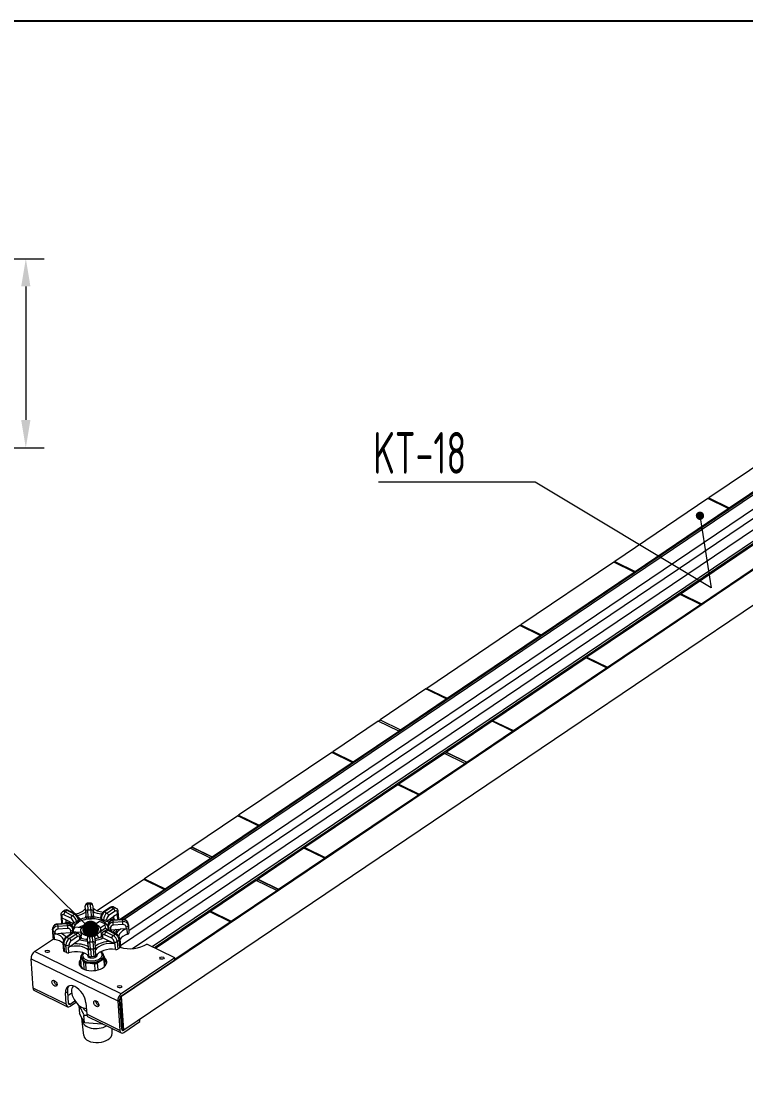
# Model space of a CAD drawing. Header units: millimetres. Extents: x -46397 to 283259, y -8690 to 23983.
# Drawn here: x 230818 to 231209, y -264 to 304 of the extents above; entities that cross this region are included whole.
import ezdxf
from ezdxf import colors
from ezdxf.entities.mleader import LeaderData, LeaderLine
from ezdxf.math import Vec2, Vec3

# ---------------------------------------------------------------- set-up
doc = ezdxf.new("R2010")
doc.units = ezdxf.units.MM
doc.layers.get('Defpoints').update_dxf_attribs({"lineweight": 0})
for name, color, linetype, lineweight in [('Dtext', 255, 'Continuous', 20), ('Long_AM_Visible', 30, 'Continuous', 25), ('Long_Dim', 3, 'Continuous', 9)]:
    doc.layers.add(name, color=color, linetype=linetype, lineweight=lineweight)
doc.styles.add('Chu va so', font='arial.ttf')
doc.styles.add('GHI CHÚ 3', font='isocp_IV25.ttf', dxfattribs={"width": 0.8})
doc.styles.add('Long_Text', font='isocp.shx', dxfattribs={"width": 0.7})
doc.styles.add('TCVN', font='arial.ttf')
doc.dimstyles.new('Vuong_DIM', dxfattribs={"dimtxt": 2.5, "dimasz": 2.3, "dimexe": 1.25, "dimexo": 0, "dimtad": 1, "dimtoh": 1, "dimdec": 0, "dimdsep": 46, "dimtxsty": 'GHI CHÚ 3', "dimcen": 2.3, "dimclrd": 9, "dimclre": 9, "dimclrt": 2, "dimadec": 0, "dimazin": 0, "dimtm": 1e-09, "dimtfac": 1, "dimtdec": 0, "dimtofl": 0, "dimtmove": 1, "dimatfit": 3, "dimfxl": 1, "dimtfill": 1, "dimlwd": 9, "dimlwe": 9, "dimarcsym": 1})

# ---------------------------------------------------------------- blocks, each defined once
blk = doc.blocks.new('fdsfds')
at = {"layer": 'Long_AM_Visible', "lineweight": 13}
for p, q in [((-95.68, 159.17), (437.45, 466.97)), ((438.51, 466.36), (-93.76, 159.05)), ((451.49, 466.46), (-91.76, 152.81)), ((502.15, 464.52), (-98.19, 117.92)), ((457.06, 464.82), (-96.84, 145.03)), ((-90.32, 143.11), (451.97, 456.2)), ((459.15, 454.44), (-79.66, 143.35)), ((460.25, 453.8), (-78.56, 142.72)), ((502.15, 446.15), (-98.19, 99.55)), ((-67.96, 135.37), (472.07, 447.15)), ((289.46, 394.27), (236.95, 363.95)), ((247.56, 357.83), (300.06, 388.14)), ((236.42, 363.65), (183.92, 333.33)), ((247.03, 357.52), (236.42, 363.65)), ((236.53, 363.59), (236.95, 363.83)), ((236.95, 363.95), (247.56, 357.83)), ((236.95, 363.83), (236.95, 363.95)), ((236.95, 363.83), (247.56, 357.71)), ((247.56, 357.71), (247.03, 357.4)), ((247.56, 357.83), (247.56, 357.71)), ((194.53, 327.21), (247.03, 357.52)), ((247.03, 357.4), (247.03, 357.52)), ((270.9, 343.74), (218.39, 313.43)), ((229, 307.31), (281.5, 337.62)), ((183.39, 333.03), (130.89, 302.72)), ((194, 326.9), (183.39, 333.03)), ((183.5, 332.97), (183.92, 333.21)), ((183.92, 333.33), (194.53, 327.21)), ((183.92, 333.21), (183.92, 333.33)), ((183.92, 333.21), (194.53, 327.09)), ((141.49, 296.59), (194, 326.9)), ((194.53, 327.09), (194, 326.78)), ((194, 326.78), (194, 326.9)), ((194.53, 327.21), (194.53, 327.09)), ((217.86, 313.13), (165.36, 282.81)), ((228.47, 307), (217.86, 313.13)), ((217.97, 313.06), (218.39, 313.31)), ((218.39, 313.43), (229, 307.31)), ((218.39, 313.31), (218.39, 313.43)), ((218.39, 313.31), (229, 307.19)), ((175.97, 276.69), (228.47, 307)), ((229, 307.19), (228.47, 306.88)), ((228.47, 306.88), (228.47, 307)), ((229, 307.31), (229, 307.19)), ((130.36, 302.41), (77.86, 272.1)), ((140.96, 296.29), (130.36, 302.41)), ((130.46, 302.35), (130.89, 302.59)), ((130.89, 302.72), (141.49, 296.59)), ((130.89, 302.59), (130.89, 302.72)), ((130.89, 302.59), (141.49, 296.47)), ((88.46, 265.97), (140.96, 296.29)), ((141.49, 296.47), (140.96, 296.16)), ((140.96, 296.16), (140.96, 296.29)), ((141.49, 296.59), (141.49, 296.47)), ((164.83, 282.51), (112.33, 252.19)), ((175.44, 276.38), (164.83, 282.51)), ((164.94, 282.45), (165.36, 282.69)), ((165.36, 282.81), (175.97, 276.69)), ((165.36, 282.69), (165.36, 282.81)), ((165.36, 282.69), (175.97, 276.57)), ((122.93, 246.07), (175.44, 276.38)), ((175.97, 276.57), (175.44, 276.26)), ((175.44, 276.26), (175.44, 276.38)), ((175.97, 276.69), (175.97, 276.57)), ((77.32, 271.79), (51.6, 256.94)), ((87.93, 265.67), (77.32, 271.79)), ((77.43, 271.73), (77.86, 271.97)), ((77.86, 272.1), (88.46, 265.97)), ((77.86, 271.97), (77.86, 272.1)), ((77.86, 271.97), (88.46, 265.85)), ((62.21, 250.82), (87.93, 265.67)), ((88.46, 265.85), (87.93, 265.54)), ((87.93, 265.54), (87.93, 265.67)), ((88.46, 265.97), (88.46, 265.85)), ((50.54, 256.33), (24.82, 241.48)), ((61.15, 250.2), (50.54, 256.33)), ((50.65, 256.27), (51.6, 256.82)), ((51.6, 256.94), (62.21, 250.82)), ((51.6, 256.82), (51.6, 256.94)), ((51.6, 256.82), (62.21, 250.69)), ((35.43, 235.35), (61.15, 250.2)), ((62.21, 250.69), (61.15, 250.08)), ((61.15, 250.08), (61.15, 250.2)), ((62.21, 250.82), (62.21, 250.69)), ((111.8, 251.89), (86.07, 237.04)), ((122.4, 245.76), (111.8, 251.89)), ((111.9, 251.83), (112.33, 252.07)), ((112.33, 252.19), (122.93, 246.07)), ((112.33, 252.07), (112.33, 252.19)), ((112.33, 252.07), (122.93, 245.95)), ((96.68, 230.91), (122.4, 245.76)), ((122.93, 245.95), (122.4, 245.64)), ((122.4, 245.64), (122.4, 245.76)), ((122.93, 246.07), (122.93, 245.95)), ((24.29, 241.17), (-28.21, 210.86)), ((34.9, 235.05), (24.29, 241.17)), ((24.4, 241.11), (24.82, 241.36)), ((24.82, 241.48), (35.43, 235.35)), ((24.82, 241.36), (24.82, 241.48)), ((24.82, 241.36), (35.43, 235.23)), ((-17.6, 204.74), (34.9, 235.05)), ((35.43, 235.23), (34.9, 234.93)), ((34.9, 234.93), (34.9, 235.05)), ((35.43, 235.35), (35.43, 235.23)), ((85.01, 236.43), (59.29, 221.58)), ((95.62, 230.3), (85.01, 236.43)), ((85.12, 236.36), (86.07, 236.91)), ((86.07, 237.04), (96.68, 230.91)), ((86.07, 236.91), (86.07, 237.04)), ((86.07, 236.91), (96.68, 230.79)), ((69.9, 215.45), (95.62, 230.3)), ((96.68, 230.79), (95.62, 230.18)), ((95.62, 230.18), (95.62, 230.3)), ((96.68, 230.91), (96.68, 230.79)), ((58.87, 221.21), (59.29, 221.45)), ((59.29, 221.58), (69.9, 215.45)), ((59.29, 221.45), (59.29, 221.58)), ((59.29, 221.45), (69.9, 215.33)), ((58.76, 221.27), (6.26, 190.96)), ((69.37, 215.15), (58.76, 221.27)), ((-28.74, 210.55), (-54.55, 195.65)), ((-18.13, 204.43), (-28.74, 210.55)), ((-28.64, 210.49), (-28.21, 210.74)), ((-28.21, 210.86), (-17.6, 204.74)), ((-28.21, 210.74), (-28.21, 210.86)), ((-28.21, 210.74), (-17.6, 204.61)), ((16.87, 184.83), (69.37, 215.15)), ((69.9, 215.33), (69.37, 215.02)), ((69.37, 215.02), (69.37, 215.15)), ((69.9, 215.45), (69.9, 215.33)), ((-43.95, 189.53), (-18.13, 204.43)), ((-17.6, 204.61), (-18.13, 204.31)), ((-18.13, 204.31), (-18.13, 204.43)), ((-17.6, 204.74), (-17.6, 204.61)), ((-55.61, 195.04), (-81.24, 180.24)), ((-45.01, 188.91), (-55.61, 195.04)), ((-55.51, 194.98), (-54.55, 195.53)), ((-54.55, 195.65), (-43.95, 189.53)), ((-54.55, 195.53), (-54.55, 195.65)), ((-54.55, 195.53), (-43.95, 189.4)), ((-70.64, 174.12), (-45.01, 188.91)), ((-43.95, 189.4), (-45.01, 188.79)), ((-45.01, 188.79), (-45.01, 188.91)), ((-43.95, 189.53), (-43.95, 189.4)), ((5.73, 190.65), (-20.08, 175.75)), ((16.34, 184.53), (5.73, 190.65)), ((5.84, 190.59), (6.26, 190.84)), ((6.26, 190.96), (16.87, 184.83)), ((6.26, 190.84), (6.26, 190.96)), ((6.26, 190.84), (16.87, 184.71)), ((-9.48, 169.62), (16.34, 184.53)), ((16.87, 184.71), (16.34, 184.41)), ((16.34, 184.41), (16.34, 184.53)), ((16.87, 184.83), (16.87, 184.71)), ((-81.77, 179.93), (-107.94, 164.83)), ((-71.17, 173.81), (-81.77, 179.93)), ((-81.67, 179.87), (-81.24, 180.12)), ((-81.24, 180.24), (-70.64, 174.12)), ((-81.24, 180.12), (-81.24, 180.24)), ((-81.24, 180.12), (-70.64, 173.99)), ((-96.53, 159.17), (-71.17, 173.81)), ((-70.64, 173.99), (-71.17, 173.69)), ((-71.17, 173.69), (-71.17, 173.81)), ((-70.64, 174.12), (-70.64, 173.99)), ((-21.14, 175.14), (-46.77, 160.34)), ((-10.54, 169.01), (-21.14, 175.14)), ((-21.04, 175.07), (-20.08, 175.63)), ((-20.08, 175.75), (-9.48, 169.62)), ((-20.08, 175.63), (-20.08, 175.75)), ((-20.08, 175.63), (-9.48, 169.5)), ((-125.56, 166.15), (-126.7, 165.49)), ((-124.13, 166.01), (-125.27, 165.35)), ((-125.27, 165.35), (-121.57, 163.21)), ((-120.42, 163.87), (-124.13, 166.01)), ((-119.83, 163.93), (-123.53, 166.07)), ((-114.24, 167.99), (-114.24, 167.69)), ((-114.24, 164.66), (-114.24, 167.69)), ((-114.24, 164.66), (-114.24, 162.34)), ((-113.05, 168.66), (-113.05, 169.18)), ((-111.43, 169.18), (-113.05, 169.18)), ((-111.43, 168.66), (-113.05, 168.66)), ((-113.05, 168.66), (-113.05, 165.63)), ((-113.05, 165.63), (-111.43, 165.63)), ((-113.05, 161.65), (-113.05, 165.63)), ((-111.43, 169.18), (-111.43, 168.66)), ((-111.43, 165.63), (-111.43, 168.66)), ((-111.43, 165.63), (-111.43, 161.65)), ((-110.24, 167.69), (-110.24, 167.99)), ((-110.24, 167.69), (-110.24, 164.66)), ((-110.24, 162.34), (-110.24, 164.66)), ((-100.95, 166.07), (-104.65, 163.93)), ((-100.35, 166.01), (-104.06, 163.87)), ((-102.91, 163.21), (-99.21, 165.35)), ((-99.21, 165.35), (-100.35, 166.01)), ((-97.78, 165.49), (-98.92, 166.15)), ((-36.17, 154.22), (-10.54, 169.01)), ((-9.48, 169.5), (-10.54, 168.89)), ((-10.54, 168.89), (-10.54, 169.01)), ((-9.48, 169.62), (-9.48, 169.5)), ((-129.86, 159.17), (-129.86, 158.95)), ((-124.62, 159.17), (-129.86, 159.17)), ((-124.62, 158.95), (-129.86, 158.95)), ((-129.86, 158.95), (-129.86, 158.02)), ((-127.64, 163.7), (-127.64, 159.65)), ((-127.56, 159.4), (-127.56, 162.51)), ((-127.29, 163.21), (-127.29, 162.28)), ((-127.29, 162.28), (-125.1, 161.01)), ((-122.41, 161.75), (-126.12, 163.89)), ((-125.1, 161.01), (-121.37, 158.86)), ((-125.09, 159.17), (-125.09, 160.76)), ((-124.62, 159.17), (-124.62, 158.95)), ((-124.62, 158.02), (-124.62, 158.95)), ((-121.57, 163.21), (-120.42, 163.87)), ((-121.23, 158.78), (-121.23, 159.71)), ((-118.4, 160.37), (-119.55, 159.71)), ((-119.55, 159.71), (-119.55, 158.78)), ((-119.55, 158.78), (-118.98, 159.11)), ((-118.98, 159.11), (-118.4, 159.44)), ((-118.4, 159.44), (-118.4, 160.37)), ((-118.05, 160.86), (-118.05, 159.92)), ((-114.24, 161.41), (-114.24, 162.34)), ((-111.43, 161.65), (-113.05, 161.65)), ((-113.05, 161.65), (-113.05, 160.72)), ((-113.05, 160.72), (-112.24, 160.72)), ((-112.24, 160.72), (-111.43, 160.72)), ((-111.43, 160.72), (-111.43, 161.65)), ((-110.24, 162.34), (-110.24, 161.41)), ((-106.43, 160.86), (-106.43, 159.92)), ((-104.93, 159.71), (-106.08, 160.37)), ((-106.08, 160.37), (-106.08, 159.44)), ((-106.08, 159.44), (-105.51, 159.11)), ((-105.51, 159.11), (-104.93, 158.78)), ((-104.93, 158.78), (-104.93, 159.71)), ((-104.06, 163.87), (-102.91, 163.21)), ((-103.25, 159.71), (-103.25, 158.78)), ((-103.11, 158.86), (-99.38, 161.01)), ((-98.37, 163.89), (-102.07, 161.75)), ((-99.86, 158.95), (-99.86, 159.17)), ((-94.62, 159.17), (-99.86, 159.17)), ((-99.86, 158.95), (-99.86, 158.02)), ((-94.62, 158.95), (-99.86, 158.95)), ((-99.39, 159.17), (-99.39, 160.76)), ((-97.19, 162.28), (-99.38, 161.01)), ((-97.19, 162.28), (-97.19, 163.21)), ((-96.92, 159.4), (-96.92, 162.51)), ((-96.84, 163.7), (-96.84, 159.65)), ((-94.62, 158.95), (-94.62, 159.17)), ((-94.62, 158.02), (-94.62, 158.95)), ((-47.3, 160.03), (-77.93, 142.35)), ((-36.7, 153.91), (-47.3, 160.03)), ((-47.2, 159.97), (-46.77, 160.22)), ((-46.77, 160.34), (-36.17, 154.22)), ((-46.77, 160.22), (-46.77, 160.34)), ((-46.77, 160.22), (-36.17, 154.09)), ((-132.72, 155.68), (-132.72, 156.62)), ((-132.72, 151.64), (-132.72, 155.68)), ((-132.01, 151.01), (-132.01, 154.12)), ((-131.53, 155), (-131.53, 154.06)), ((-131.53, 154.06), (-128.43, 154.06)), ((-129.86, 158.02), (-124.62, 158.02)), ((-129.86, 158.02), (-129.86, 156.36)), ((-124.62, 156.36), (-129.86, 156.36)), ((-128.43, 154.06), (-123.16, 154.06)), ((-122.16, 153.82), (-125.87, 151.68)), ((-121.57, 153.76), (-125.27, 151.62)), ((-124.62, 158.02), (-124.62, 156.36)), ((-123.34, 154.06), (-123.34, 153.14)), ((-123.16, 154.06), (-122.96, 154.06)), ((-122.96, 154.06), (-122.96, 155)), ((-121.77, 156.62), (-121.77, 155.68)), ((-121.77, 155.68), (-121.77, 154.75)), ((-121.67, 154.45), (-117.62, 153.83)), ((-120.42, 153.1), (-121.57, 153.76)), ((-121.37, 158.86), (-121.23, 158.78)), ((-117, 156.24), (-120.67, 156.8)), ((-119, 153.24), (-120.14, 153.9)), ((-117.67, 154.73), (-117.67, 154.25)), ((-117.62, 153.83), (-117.62, 151.88)), ((-107.15, 158.9), (-109.61, 157.47)), ((-107, 155.56), (-104.19, 157.18)), ((-106.81, 153.73), (-104.19, 155.24)), ((-106.81, 154.73), (-106.81, 150.7)), ((-104.34, 153.9), (-105.49, 153.24)), ((-104.19, 155.24), (-104.19, 157.18)), ((-102.91, 153.76), (-104.06, 153.1)), ((-103.25, 158.78), (-103.11, 158.86)), ((-99.21, 151.62), (-102.91, 153.76)), ((-102.72, 155.68), (-102.72, 156.62)), ((-102.72, 154.75), (-102.72, 155.68)), ((-98.61, 151.68), (-102.32, 153.82)), ((-101.53, 155), (-101.53, 154.06)), ((-101.53, 154.06), (-101.33, 154.06)), ((-101.33, 154.06), (-96.05, 154.06)), ((-101.14, 154.06), (-101.14, 153.14)), ((-99.86, 158.02), (-94.62, 158.02)), ((-99.86, 156.36), (-99.86, 158.02)), ((-94.62, 156.36), (-99.86, 156.36)), ((-98.45, 154.06), (-98.45, 152.98)), ((-92.95, 154.06), (-96.05, 154.06)), ((-94.62, 156.36), (-94.62, 158.02)), ((-92.95, 154.06), (-92.95, 155)), ((-92.47, 151.01), (-92.47, 154.12)), ((-91.76, 156.62), (-91.76, 155.68)), ((-91.76, 155.68), (-91.76, 151.64)), ((-67.96, 135.86), (-36.7, 153.91)), ((-36.17, 154.09), (-36.7, 153.79)), ((-36.7, 153.79), (-36.7, 153.91)), ((-36.17, 154.22), (-36.17, 154.09)), ((-143.27, 145.17), (-132.59, 151.33)), ((-127.64, 148.61), (-127.64, 144.56)), ((-126.15, 147.46), (-127.29, 148.12)), ((-127.29, 148.12), (-127.29, 144.08)), ((-125.27, 151.62), (-124.13, 150.96)), ((-124.47, 146.53), (-122.27, 147.79)), ((-124.13, 150.96), (-120.42, 153.1)), ((-119.58, 151.64), (-123.29, 149.5)), ((-122.27, 147.79), (-118.54, 149.95)), ((-118.54, 149.95), (-118.4, 150.03)), ((-118.4, 150.03), (-118.4, 150.96)), ((-118.11, 151.96), (-117.62, 151.88)), ((-118.05, 151.45), (-118.05, 150.51)), ((-117.67, 151.89), (-117.67, 150.7)), ((-114.24, 150.67), (-114.24, 150.36)), ((-114.24, 147.34), (-114.24, 150.36)), ((-113.05, 151.34), (-113.05, 151.86)), ((-111.43, 151.86), (-113.05, 151.86)), ((-111.43, 151.34), (-113.05, 151.34)), ((-113.05, 151.34), (-113.05, 148.31)), ((-113.05, 148.31), (-111.43, 148.31)), ((-113.05, 144.33), (-113.05, 148.31)), ((-111.43, 151.86), (-111.43, 151.34)), ((-111.43, 148.31), (-111.43, 151.34)), ((-111.43, 148.31), (-111.43, 144.33)), ((-110.24, 150.36), (-110.24, 150.67)), ((-110.24, 150.36), (-110.24, 147.34)), ((-108.21, 150.24), (-108.92, 151.77)), ((-106.43, 151.45), (-106.43, 150.51)), ((-106.08, 150.96), (-106.08, 150.03)), ((-106.08, 150.03), (-105.94, 149.95)), ((-105.94, 149.95), (-102.21, 147.79)), ((-101.19, 149.5), (-104.9, 151.64)), ((-104.06, 153.1), (-100.35, 150.96)), ((-100.02, 146.53), (-102.21, 147.79)), ((-100.35, 150.96), (-99.21, 151.62)), ((-97.19, 148.12), (-98.33, 147.46)), ((-97.19, 144.08), (-97.19, 148.12)), ((-96.84, 148.61), (-96.84, 144.56)), ((-98.19, 119.14), (-143.27, 145.17)), ((-126.15, 143.42), (-127.29, 144.08)), ((-126.15, 143.42), (-126.15, 147.46)), ((-124.88, 143.26), (-124.88, 146.37)), ((-124.47, 147.46), (-124.47, 146.53)), ((-114.24, 147.34), (-114.24, 145.02)), ((-114.24, 144.08), (-114.24, 145.02)), ((-114.14, 140.69), (-114.14, 143.8)), ((-113.05, 144.33), (-113.05, 140.28)), ((-111.43, 144.33), (-113.05, 144.33)), ((-111.43, 140.28), (-111.43, 144.33)), ((-110.34, 140.69), (-110.34, 143.8)), ((-110.24, 145.02), (-110.24, 147.34)), ((-110.24, 145.02), (-110.24, 144.08)), ((-100.02, 146.53), (-100.02, 147.46)), ((-99.6, 143.26), (-99.6, 146.37)), ((-98.33, 147.46), (-98.33, 143.42)), ((-97.19, 144.08), (-98.33, 143.42)), ((-67.96, 136.59), (-82.54, 145.01)), ((-145.39, 125.57), (-145.39, 141.49)), ((-145.39, 141.49), (-100.31, 115.47)), ((-118.62, 137.31), (-119.56, 136.76)), ((-118.62, 140.58), (-117.99, 139.22)), ((-118.62, 135.72), (-118.62, 140.58)), ((-118.19, 140.6), (-118.19, 140.11)), ((-117.94, 141.68), (-118.17, 141.55)), ((-117.99, 139.22), (-117.36, 137.87)), ((-117.36, 137.87), (-117.36, 133.89)), ((-116.13, 137.15), (-113.78, 136.79)), ((-116.13, 133.35), (-116.13, 137.15)), ((-114.86, 141.44), (-114.86, 141.08)), ((-113.78, 136.79), (-111.44, 136.43)), ((-111.43, 140.28), (-113.05, 140.28)), ((-111.44, 136.43), (-111.44, 132.75)), ((-109.75, 136.69), (-108.03, 137.68)), ((-109.75, 132.97), (-109.75, 136.69)), ((-109.62, 141.44), (-109.62, 141.08)), ((-108.03, 137.68), (-106.31, 138.67)), ((-106.31, 138.67), (-106.31, 134.4)), ((-106.29, 140.6), (-106.29, 140.11)), ((-105.86, 139.65), (-106.29, 140.56)), ((-105.86, 134.79), (-105.86, 139.65)), ((-67.96, 136.59), (-98.19, 119.14)), ((-67.96, 135.37), (-67.96, 136.59)), ((-117.99, 134.36), (-118.62, 135.72)), ((-118.19, 134.8), (-118.19, 134.76)), ((-117.93, 134.23), (-117.99, 134.36)), ((-98.19, 117.92), (-67.96, 135.37)), ((-67.96, 135.37), (-67.96, 135.86)), ((-128.15, 115.62), (-145.39, 125.57)), ((-144.77, 124.2), (-127.53, 114.25)), ((-128.15, 121.74), (-127.09, 122.36)), ((-128.15, 115.62), (-128.15, 121.74)), ((-127.09, 122.36), (-127.09, 116.23)), ((-124.84, 121.47), (-127.09, 120.17)), ((-126.03, 115.62), (-127.09, 116.23)), ((-126.03, 115.62), (-123.39, 117.15)), ((-122.82, 116.25), (-126.03, 114.4)), ((-121.49, 114.27), (-121.45, 110.14)), ((-117.54, 115.62), (-117.54, 109.5)), ((-100.31, 115.47), (-100.31, 99.55)), ((-99.25, 100.16), (-99.25, 116.08)), ((-98.72, 117.45), (-98.72, 100.46)), ((-98.19, 99.55), (-98.19, 117.92)), ((-119.05, 104.96), (-121.45, 110.14)), ((-119.05, 104.96), (-119.05, 108.96)), ((-100.31, 99.55), (-117.54, 109.5)), ((-116.92, 108.12), (-99.69, 98.17)), ((-98.72, 113.32), (-99.25, 113.02)), ((-120.24, 106.09), (-120.24, 107.53)), ((-119.95, 98.21), (-120.24, 105.99)), ((-109.75, 103.52), (-119.05, 104.96)), ((-109.75, 103.52), (-109.75, 103.98)), ((-109.35, 103.75), (-109.75, 103.52)), ((-89.17, 104.75), (-98.19, 99.55)), ((-98.19, 98.32), (-89.17, 103.53)), ((-89.17, 103.53), (-89.17, 104.75)), ((-104.53, 98.21), (-104.43, 100.91)), ((-98.72, 100.46), (-99.25, 100.77)), ((-98.19, 99.55), (-99.25, 100.16)), ((-99.25, 100.16), (-98.19, 99.55))]:
    blk.add_line(p, q, dxfattribs=at)
for centre, start, end in [((-113.05, 167.99), 90, 180), ((-111.43, 167.99), 0, 90), ((-113.05, 150.67), 90, 180), ((-111.43, 150.67), 0, 90)]:
    blk.add_arc(centre, 1.19, start, end, dxfattribs=at)
for centre, major_axis, ratio, start_param, end_param in [((-125.27, 163.01), (-1.43, 2.47), 0.57735, 5.497787, 6.283185), ((-125.27, 164.38), (0.6, 1.03), 0.57735, 0.785398, 2.356194), ((-124.13, 163.68), (-1.43, 2.47), 0.57735, 5.497787, 6.283185), ((-124.13, 165.04), (0.6, 1.03), 0.57735, 0, 0.785398), ((-121.85, 168.61), (8.43, 0), 0.57735, 4.962116, 5.83669), ((-113.05, 167.69), (-1.19, 0), 0.816497, 4.712389, 6.283185), ((-113.05, 164.66), (-1.19, 0), 0.816497, 4.712389, 6.283185), ((-111.43, 167.69), (1.19, 0), 0.816497, 0, 1.570796), ((-111.43, 164.66), (1.19, 0), 0.816497, 0, 1.570796), ((-102.64, 168.61), (8.43, 0), 0.57735, 3.588088, 4.462662), ((-100.35, 165.04), (-0.6, 1.03), 0.57735, 5.497787, 6.283185), ((-100.35, 163.68), (1.43, 2.47), 0.57735, 0, 0.785398), ((-99.21, 163.01), (1.43, 2.47), 0.57735, 0, 0.785398), ((-99.21, 164.38), (0.6, -1.03), 0.57735, 0.785398, 2.356194), ((-129.86, 156.62), (-2.86, 0), 0.816497, 4.712389, 6.283185), ((-126.45, 163.7), (-1.19, 0), 0.57735, 0, 0.785398), ((-126.45, 159.65), (-1.19, 0), 0.57735, 0, 0.367874), ((-135.43, 160.76), (8.43, 0), 0.57735, 5.949711, 6.651059), ((-126.45, 162.76), (-1.19, 0), 0.57735, 0.367874, 0.785398), ((-135.43, 157.65), (8.43, 0), 0.57735, 0.325207, 0.367874), ((-126.12, 162.53), (-0.83, 1.44), 0.57735, 5.497787, 7.068583), ((-135.43, 160.76), (10.34, 0), 0.57735, 6.012901, 6.324551), ((-121.85, 165.5), (10.34, 0), 0.57735, 4.392824, 4.643394), ((-124.62, 156.62), (2.86, 0), 0.816497, 0, 1.570796), ((-121.57, 162.24), (0.6, 1.03), 0.57735, 0.785398, 2.356194), ((-122.41, 160.39), (-0.83, 1.44), 0.57735, 3.926991, 5.497787), ((-112.24, 155.22), (-9.52, 0), 0.57735, 5.497787, 6.283185), ((-121.57, 160.88), (1.43, -2.47), 0.57735, 0.785398, 2.356194), ((-120.39, 160.2), (1.19, 0), 0.57735, 3.926991, 5.497787), ((-120.42, 162.9), (0.6, 1.03), 0.57735, 0, 0.785398), ((-120.42, 161.54), (-1.43, 2.47), 0.57735, 3.926991, 5.497787), ((-112.24, 155.22), (9.52, 0), 0.57735, 1.570796, 2.356194), ((-121.85, 168.61), (10.34, 0), 0.57735, 5.016589, 5.539153), ((-119.25, 160.86), (1.19, 0), 0.57735, 5.497787, 6.283185), ((-119.25, 159.92), (1.19, 0), 0.57735, 5.497787, 6.283185), ((-112.24, 155.22), (11.1, 0), 0.57735, 1.752045, 2.122267), ((-113.05, 162.34), (-1.19, 0), 0.57735, 0, 1.570796), ((-113.05, 161.41), (-1.19, 0), 0.57735, 0, 1.570796), ((-112.24, 155.22), (9.52, 0), 0.57735, 0.785398, 1.570796), ((-111.43, 162.34), (1.19, 0), 0.57735, 4.712389, 6.283185), ((-111.43, 161.41), (1.19, 0), 0.57735, 4.712389, 6.283185), ((-102.64, 168.61), (10.34, 0), 0.57735, 3.885625, 4.408189), ((-112.24, 155.22), (11.1, 0), 0.57735, 1.019325, 1.389548), ((-105.24, 160.86), (-1.19, 0), 0.57735, 0, 0.785398), ((-105.24, 159.92), (-1.19, 0), 0.57735, 0, 0.785398), ((-104.06, 161.54), (-1.43, -2.47), 0.57735, 3.926991, 5.497787), ((-112.24, 155.22), (9.52, 0), 0.57735, 0, 0.785398), ((-102.91, 160.88), (1.43, 2.47), 0.57735, 0.785398, 2.356194), ((-104.09, 160.2), (1.19, 0), 0.57735, 3.926991, 5.497787), ((-104.06, 162.9), (-0.6, 1.03), 0.57735, 5.497787, 6.283185), ((-102.07, 160.39), (-0.83, -1.44), 0.57735, 3.926991, 5.497787), ((-102.91, 162.24), (0.6, -1.03), 0.57735, 0.785398, 2.356194), ((-99.86, 156.62), (-2.86, 0), 0.816497, 4.712389, 6.283185), ((-102.64, 165.5), (10.34, 0), 0.57735, 4.781384, 5.031954), ((-89.05, 160.76), (-10.34, 0), 0.57735, 6.24182, 6.553469), ((-98.37, 162.53), (0.83, 1.44), 0.57735, 5.497787, 7.068583), ((-89.05, 160.76), (-8.43, 0), 0.57735, 5.915311, 6.61666), ((-98.03, 163.7), (1.19, 0), 0.57735, 5.497787, 6.283185), ((-98.03, 162.76), (1.19, 0), 0.57735, 5.497787, 5.915311), ((-89.05, 157.65), (-8.43, 0), 0.57735, 5.915311, 5.957978), ((-98.03, 159.65), (1.19, 0), 0.57735, 5.915311, 6.283185), ((-94.62, 156.62), (2.86, 0), 0.816497, 0, 1.570796), ((-129.86, 155.68), (-2.86, 0), 0.816497, 4.712389, 6.283185), ((-131.53, 155.68), (-1.19, 0), 0.57735, 0, 1.570796), ((-131.53, 154.75), (-1.19, 0), 0.57735, 1.153272, 1.570796), ((-135.43, 149.67), (8.43, 0), 0.57735, 0.155736, 1.153272), ((-129.86, 155), (-1.67, 0), 0.816497, 4.712389, 6.283185), ((-135.43, 149.67), (10.34, 0), 0.57735, 0.356127, 0.826764), ((-135.43, 157.65), (10.34, 0), 0.57735, 5.55083, 5.637805), ((-124.62, 155.68), (2.86, 0), 0.816497, 0, 1.570796), ((-124.62, 155), (1.67, 0), 0.816497, 0, 1.570796), ((-112.24, 155.22), (-11.1, 0), 0.57735, 0.181248, 0.287113), ((-122.96, 155.68), (1.19, 0), 0.57735, 4.712389, 6.283185), ((-122.96, 154.75), (1.19, 0), 0.57735, 4.712389, 6.283185), ((-112.24, 155.22), (11.1, 0), 0.57735, 2.537443, 2.690235), ((-121.57, 152.79), (-0.6, 1.03), 0.57735, 5.497787, 6.283185), ((-112.24, 155.22), (-9.52, 0), 0.57735, 0, 0.210009), ((-112.24, 154.25), (-9.52, 0), 0.57735, 5.799571, 6.194681), ((-121.57, 151.43), (1.43, 2.47), 0.57735, 0, 0.785398), ((-120.39, 159.26), (-1.19, 0), 0.57735, 0.785398, 2.356194), ((-120.42, 150.77), (1.43, 2.47), 0.57735, 0, 0.785398), ((-112.24, 152.3), (9.52, 0), 0.57735, 1.745608, 2.283588), ((-112.24, 154.73), (5.43, 0), 0.57735, 4.973114, 10.734849), ((-112.24, 154.25), (-5.43, 0), 0.57735, 0, 0.134454), ((-112.24, 152.3), (9.52, 0), 0.57735, 1.274689, 1.395985), ((-112.24, 154.25), (-9.52, 0), 0.57735, 3.705176, 4.148805), ((-104.06, 150.77), (-1.43, 2.47), 0.57735, 5.497787, 6.283185), ((-104.09, 159.26), (-1.19, 0), 0.57735, 0.785398, 2.356194), ((-102.91, 151.43), (-1.43, 2.47), 0.57735, 5.497787, 6.283185), ((-112.24, 152.3), (9.52, 0), 0.57735, 0.339017, 0.563584), ((-112.24, 155.22), (11.1, 0), 0.57735, 0.451358, 0.60415), ((-112.24, 155.22), (9.52, 0), 0.57735, 6.073176, 6.283185), ((-102.91, 152.79), (0.6, 1.03), 0.57735, 0, 0.785398), ((-99.86, 155.68), (-2.86, 0), 0.816497, 4.712389, 6.283185), ((-101.53, 155.68), (-1.19, 0), 0.57735, 0, 1.570796), ((-101.53, 154.75), (-1.19, 0), 0.57735, 0, 1.570796), ((-112.24, 155.22), (11.1, 0), 0.57735, 5.996072, 6.101937), ((-99.86, 155), (-1.67, 0), 0.816497, 4.712389, 6.283185), ((-90.5, 149.61), (11.25, 0), 0.57735, 2.385581, 2.644623), ((-89.05, 149.67), (-10.34, 0), 0.57735, 5.456421, 5.927058), ((-89.05, 149.67), (-8.43, 0), 0.57735, 5.129913, 6.127449), ((-89.05, 157.65), (10.34, 0), 0.57735, 3.786973, 3.873948), ((-94.62, 155.68), (2.86, 0), 0.816497, 0, 1.570796), ((-94.62, 155), (1.67, 0), 0.816497, 0, 1.570796), ((-92.95, 155.68), (1.19, 0), 0.57735, 4.712389, 6.283185), ((-92.95, 154.75), (1.19, 0), 0.57735, 4.712389, 5.129913), ((-131.53, 151.64), (-1.19, 0), 0.57735, 0, 1.153272), ((-135.43, 146.56), (-8.43, 0), 0.57735, 3.5349, 4.294865), ((-126.45, 148.61), (-1.19, 0), 0.57735, 0, 0.785398), ((-125.27, 149.29), (-1.43, -2.47), 0.57735, 3.926991, 5.497787), ((-124.13, 148.63), (1.43, 2.47), 0.57735, 0.785398, 2.356194), ((-125.27, 150.65), (-0.6, 1.03), 0.57735, 5.497787, 6.283185), ((-123.29, 148.14), (-0.83, -1.44), 0.57735, 3.926991, 5.497787), ((-124.13, 149.99), (-0.6, 1.03), 0.57735, 3.926991, 5.497787), ((-121.85, 141.83), (-10.34, 0), 0.57735, 3.885625, 4.753755), ((-112.24, 152.3), (-11.1, 0), 0.57735, 0.643289, 0.802054), ((-120.42, 152.13), (-0.6, 1.03), 0.57735, 3.926991, 5.497787), ((-119.58, 150.28), (0.83, 1.44), 0.57735, 5.497787, 7.068583), ((-112.24, 155.22), (-11.1, 0), 0.57735, 0.966646, 1.389548), ((-119.25, 151.45), (1.19, 0), 0.57735, 5.497787, 6.283185), ((-119.25, 150.51), (1.19, 0), 0.57735, 5.497787, 6.283185), ((-112.24, 155.22), (-9.52, 0), 0.57735, 0.914242, 1.359221), ((-113.05, 150.36), (-1.19, 0), 0.816497, 4.712389, 6.283185), ((-113.05, 147.34), (-1.19, 0), 0.816497, 4.712389, 6.283185), ((-111.43, 150.36), (1.19, 0), 0.816497, 0, 1.570796), ((-111.43, 147.34), (1.19, 0), 0.816497, 0, 1.570796), ((-112.24, 154.25), (5.43, 0), 0.57735, 5.054907, 5.370442), ((-112.24, 155.22), (-9.52, 0), 0.57735, 1.782371, 2.227351), ((-112.24, 155.22), (-11.1, 0), 0.57735, 1.752045, 2.174946), ((-102.64, 141.83), (-10.34, 0), 0.57735, 4.671023, 5.539153), ((-105.24, 151.45), (-1.19, 0), 0.57735, 0, 0.785398), ((-105.24, 150.51), (-1.19, 0), 0.57735, 0, 0.785398), ((-104.9, 150.28), (-0.83, 1.44), 0.57735, 5.497787, 7.068583), ((-104.06, 152.13), (-0.6, -1.03), 0.57735, 3.926991, 5.497787), ((-112.24, 152.3), (-11.1, 0), 0.57735, 2.339538, 2.498303), ((-100.35, 149.99), (-0.6, -1.03), 0.57735, 3.926991, 5.497787), ((-101.19, 148.14), (-0.83, 1.44), 0.57735, 3.926991, 5.497787), ((-100.35, 148.63), (1.43, -2.47), 0.57735, 0.785398, 2.356194), ((-90.5, 148.38), (-11.25, 0), 0.57735, 5.497787, 5.649481), ((-99.21, 150.65), (0.6, 1.03), 0.57735, 0, 0.785398), ((-99.21, 149.29), (-1.43, 2.47), 0.57735, 3.926991, 5.497787), ((-98.03, 148.61), (1.19, 0), 0.57735, 5.497787, 6.283185), ((-89.05, 146.56), (-8.43, 0), 0.57735, 5.129913, 5.889878), ((-92.95, 151.64), (1.19, 0), 0.57735, 5.129913, 6.283185), ((-143.27, 142.72), (-1.5, -2.6), 0.57735, 3.926991, 5.497787), ((-136.37, 143.64), (-1.12, 0), 0.57735, 4.372552, 5.052226), ((-136.37, 143.64), (1.13, 0), 0.57735, 1.230959, 1.910633), ((-126.45, 144.56), (-1.19, 0), 0.57735, 0, 0.785398), ((-125.31, 147.95), (-1.19, 0), 0.57735, 0.785398, 2.356194), ((-125.31, 143.9), (-1.19, 0), 0.57735, 0.785398, 1.93867), ((-121.85, 141.83), (-8.43, 0), 0.57735, 3.559117, 5.080263), ((-125.31, 147.01), (-1.19, 0), 0.57735, 1.93867, 2.356194), ((-121.85, 138.72), (-8.43, 0), 0.57735, 3.559117, 5.080263), ((-112.24, 141.08), (-5.36, 0), 0.57735, 5.753516, 9.954448), ((-112.24, 152.3), (-11.1, 0), 0.57735, 1.365498, 1.389548), ((-113.05, 145.02), (-1.19, 0), 0.57735, 0, 1.570796), ((-113.05, 144.08), (-1.19, 0), 0.57735, 0, 0.417524), ((-111.43, 145.02), (1.19, 0), 0.57735, 4.712389, 6.283185), ((-102.64, 141.83), (-8.43, 0), 0.57735, 4.344515, 5.865661), ((-102.64, 138.72), (-8.43, 0), 0.57735, 4.344515, 5.865661), ((-111.43, 144.08), (1.19, 0), 0.57735, 5.865661, 6.283185), ((-112.24, 152.3), (-11.1, 0), 0.57735, 1.752045, 1.776095), ((-99.17, 147.95), (-1.19, 0), 0.57735, 0.785398, 2.356194), ((-99.17, 147.01), (1.19, 0), 0.57735, 3.926991, 4.344515), ((-99.17, 143.9), (-1.19, 0), 0.57735, 1.202922, 2.356194), ((-98.03, 144.56), (1.19, 0), 0.57735, 5.497787, 6.283185), ((-90.5, 149.61), (-11.25, 0), 0.57735, 0.960797, 2.356194), ((-112.24, 137.05), (7.5, 0), 0.57735, 2.587743, 6.837035), ((-112.24, 135.83), (-7.5, 0), 0.57735, 5.729336, 6.141288), ((-112.24, 140.11), (-6.43, 0), 0.57735, 5.885104, 6.157668), ((-112.24, 140.6), (5.95, 0), 0.57735, 3.141593, 6.283185), ((-112.24, 140.11), (-5.95, 0), 0.57735, 0, 0.261799), ((-112.24, 140.11), (-5.95, 0), 0.57735, 0.261799, 1.308997), ((-112.24, 140.11), (-6.43, 0), 0.57735, 0.649116, 0.92168), ((-112.24, 141.08), (-2.62, 0), 0.57735, 0, 3.141593), ((-113.05, 140.97), (-1.19, 0), 0.57735, 0.417524, 1.570796), ((-112.24, 140.11), (-5.95, 0), 0.57735, 1.308997, 2.356194), ((-112.24, 140.11), (-6.43, 0), 0.57735, 1.696314, 1.968878), ((-111.43, 140.97), (-1.19, 0), 0.57735, 1.570796, 2.724069), ((-112.24, 140.11), (5.95, 0), 0.57735, 5.497787, 6.283185), ((-112.24, 140.11), (6.43, 0), 0.57735, 5.885104, 6.157668), ((-112.24, 135.83), (7.5, 0), 0.57735, 0.141897, 0.55385), ((-101.43, 129.83), (-4.7, 8.13), 0.57735, 6.226729, 6.228307), ((-102.64, 129.13), (-4.7, 8.13), 0.57735, 5.938237, 6.003809), ((-102.64, 129.13), (-4.41, 7.63), 0.57735, 5.903368, 6.040739), ((-74.85, 135.68), (-1.12, 0), 0.57735, 4.372552, 5.052226), ((-74.85, 135.68), (1.13, 0), 0.57735, 1.230959, 1.910633), ((-112.24, 134.76), (-5.95, 0), 0.57735, 0, 0.107904), ((-112.24, 135.25), (6.43, 0), 0.57735, 6.154464, 6.157668), ((-143.27, 126.8), (-1.5, -2.6), 0.57735, 5.497787, 6.283185), ((-132.66, 128.02), (0.94, -1.62), 0.57735, 3.742857, 5.681921), ((-122.85, 118.68), (-3.75, 6.5), 0.57735, 3.926991, 7.068583), ((-121.79, 119.3), (-3.75, 6.5), 0.57735, 0.141897, 0.785398), ((-119.82, 119.21), (3.57, -6.19), 0.57735, 3.223517, 5.964699), ((-98.72, 121.9), (-1.12, 0), 0.57735, 4.372552, 5.052226), ((-98.72, 121.9), (1.12, 0), 0.57735, 1.230959, 1.910633), ((-126.03, 116.85), (-1.5, -2.6), 0.57735, 5.497787, 7.068583), ((-126.03, 116.85), (-0.75, -1.3), 0.57735, 5.497787, 7.068583), ((-110.91, 115.47), (0.94, -1.62), 0.57735, 3.742857, 5.681921), ((-98.19, 116.69), (1.5, 2.6), 0.57735, 0.785398, 2.356194), ((-98.19, 116.69), (-0.75, -1.3), 0.57735, 3.926991, 5.497787), ((-112.24, 113.86), (-7.14, 0), 0.57735, 0.18865, 0.734197), ((-115.42, 110.72), (-1.5, -2.6), 0.57735, 5.497787, 6.283185), ((-112.24, 106.09), (-8, 0), 0.57735, 0, 2.254138), ((-98.72, 104.14), (1.12, 0), 0.57735, 1.570796, 2.061679), ((-98.72, 103.53), (1.13, 0), 0.57735, 1.570796, 2.061679), ((-98.72, 103.53), (-1.12, 0), 0.57735, 4.712389, 5.203272), ((-98.72, 104.14), (-1.12, 0), 0.57735, 1.079914, 1.570796), ((-112.24, 98.31), (7.71, 0), 0.57735, 3.163322, 6.261456), ((-98.19, 100.77), (-1.5, -2.6), 0.57735, 5.497787, 7.068583), ((-98.19, 100.77), (-0.75, -1.3), 0.57735, 5.497787, 7.068583)]:
    blk.add_ellipse(centre, major_axis=major_axis, ratio=ratio, start_param=start_param, end_param=end_param, dxfattribs=at)
for centre, major_axis in [((-136.37, 144.86), (1.12, 0)), ((-74.85, 136.9), (1.12, 0)), ((-133.72, 127.41), (0.94, -1.62)), ((-98.72, 123.12), (1.12, 0)), ((-111.98, 114.86), (0.94, -1.62))]:
    blk.add_ellipse(centre, major_axis=major_axis, ratio=0.57735, dxfattribs=at)
for points, knots in [([(-127.64, 163.7), (-127.64, 163.82), (-127.63, 163.95), (-127.6, 164.2), (-127.57, 164.33), (-127.48, 164.59), (-127.42, 164.72), (-127.27, 164.97), (-127.18, 165.09), (-126.97, 165.31), (-126.84, 165.41), (-126.7, 165.49)], [1.5707963, 1.5707963, 1.5707963, 1.5707963, 1.727876, 1.727876, 1.8849556, 1.8849556, 2.0420352, 2.0420352, 2.1991149, 2.1991149, 2.3561945, 2.3561945, 2.3561945, 2.3561945]), ([(-123.53, 166.07), (-123.64, 166.13), (-123.76, 166.19), (-124, 166.28), (-124.12, 166.32), (-124.39, 166.37), (-124.53, 166.39), (-124.82, 166.39), (-124.97, 166.37), (-125.27, 166.29), (-125.42, 166.23), (-125.56, 166.15)], [3.1415927, 3.1415927, 3.1415927, 3.1415927, 3.2986723, 3.2986723, 3.4557519, 3.4557519, 3.6128316, 3.6128316, 3.7699112, 3.7699112, 3.9269908, 3.9269908, 3.9269908, 3.9269908]), ([(-98.92, 166.15), (-99.06, 166.23), (-99.21, 166.29), (-99.51, 166.37), (-99.66, 166.39), (-99.95, 166.39), (-100.09, 166.37), (-100.36, 166.32), (-100.49, 166.28), (-100.73, 166.19), (-100.84, 166.13), (-100.95, 166.07)], [2.3561945, 2.3561945, 2.3561945, 2.3561945, 2.5132741, 2.5132741, 2.6703538, 2.6703538, 2.8274334, 2.8274334, 2.984513, 2.984513, 3.1415927, 3.1415927, 3.1415927, 3.1415927]), ([(-97.78, 165.49), (-97.64, 165.41), (-97.52, 165.31), (-97.3, 165.09), (-97.21, 164.97), (-97.06, 164.72), (-97, 164.59), (-96.92, 164.33), (-96.89, 164.2), (-96.85, 163.95), (-96.84, 163.82), (-96.84, 163.7)], [3.9269908, 3.9269908, 3.9269908, 3.9269908, 4.0840704, 4.0840704, 4.2411501, 4.2411501, 4.3982297, 4.3982297, 4.5553093, 4.5553093, 4.712389, 4.712389, 4.712389, 4.712389]), ([(-129.86, 159.17), (-130.14, 159.17), (-130.41, 159.14), (-130.95, 158.99), (-131.21, 158.89), (-131.69, 158.6), (-131.91, 158.42), (-132.29, 158), (-132.45, 157.75), (-132.65, 157.23), (-132.71, 156.96), (-132.72, 156.67), (-132.72, 156.64), (-132.72, 156.62)], [3.141593, 3.141593, 3.141593, 3.141593, 3.455752, 3.455752, 3.769911, 3.769911, 4.08407, 4.08407, 4.398217, 4.398217, 4.685712, 4.685712, 4.712389, 4.712389, 4.712389, 4.712389]), ([(-121.77, 156.62), (-121.77, 156.88), (-121.81, 157.14), (-121.98, 157.63), (-122.11, 157.86), (-122.44, 158.29), (-122.64, 158.48), (-123.1, 158.8), (-123.35, 158.92), (-123.88, 159.1), (-124.15, 159.15), (-124.49, 159.17), (-124.56, 159.17), (-124.62, 159.17)], [1.570796, 1.570796, 1.570796, 1.570796, 1.846879, 1.846879, 2.131894, 2.131894, 2.439873, 2.439873, 2.754033, 2.754033, 3.068192, 3.068192, 3.141593, 3.141593, 3.141593, 3.141593]), ([(-118.05, 160.86), (-118.05, 161.11), (-118.09, 161.35), (-118.2, 161.83), (-118.29, 162.06), (-118.49, 162.51), (-118.62, 162.72), (-118.9, 163.13), (-119.06, 163.31), (-119.42, 163.65), (-119.61, 163.8), (-119.83, 163.93)], [1.570796, 1.570796, 1.570796, 1.570796, 1.884956, 1.884956, 2.199115, 2.199115, 2.513274, 2.513274, 2.827433, 2.827433, 3.141593, 3.141593, 3.141593, 3.141593]), ([(-104.65, 163.93), (-104.87, 163.8), (-105.07, 163.65), (-105.42, 163.31), (-105.58, 163.13), (-105.86, 162.72), (-105.99, 162.51), (-106.2, 162.06), (-106.28, 161.83), (-106.39, 161.35), (-106.43, 161.11), (-106.43, 160.86)], [3.141593, 3.141593, 3.141593, 3.141593, 3.455752, 3.455752, 3.769911, 3.769911, 4.08407, 4.08407, 4.39823, 4.39823, 4.712389, 4.712389, 4.712389, 4.712389]), ([(-99.86, 159.17), (-100.13, 159.17), (-100.41, 159.14), (-100.95, 158.99), (-101.21, 158.89), (-101.69, 158.6), (-101.91, 158.42), (-102.29, 158), (-102.44, 157.75), (-102.65, 157.23), (-102.71, 156.96), (-102.72, 156.67), (-102.72, 156.64), (-102.72, 156.62)], [3.141593, 3.141593, 3.141593, 3.141593, 3.455752, 3.455752, 3.769911, 3.769911, 4.08407, 4.08407, 4.398217, 4.398217, 4.685712, 4.685712, 4.712389, 4.712389, 4.712389, 4.712389]), ([(-91.76, 156.62), (-91.76, 156.88), (-91.81, 157.14), (-91.98, 157.63), (-92.11, 157.86), (-92.44, 158.29), (-92.64, 158.48), (-93.1, 158.8), (-93.35, 158.92), (-93.88, 159.1), (-94.15, 159.15), (-94.49, 159.17), (-94.55, 159.17), (-94.62, 159.17)], [1.570796, 1.570796, 1.570796, 1.570796, 1.846879, 1.846879, 2.131894, 2.131894, 2.439873, 2.439873, 2.754033, 2.754033, 3.068192, 3.068192, 3.141593, 3.141593, 3.141593, 3.141593]), ([(-120.14, 153.9), (-120.28, 153.98), (-120.43, 154.04), (-120.72, 154.12), (-120.88, 154.14), (-121.17, 154.14), (-121.31, 154.13), (-121.57, 154.07), (-121.7, 154.03), (-121.94, 153.94), (-122.06, 153.88), (-122.16, 153.82)], [2.3561945, 2.3561945, 2.3561945, 2.3561945, 2.5132741, 2.5132741, 2.6703538, 2.6703538, 2.8274334, 2.8274334, 2.984513, 2.984513, 3.1415927, 3.1415927, 3.1415927, 3.1415927]), ([(-119, 153.24), (-118.86, 153.16), (-118.73, 153.06), (-118.51, 152.84), (-118.42, 152.72), (-118.28, 152.47), (-118.22, 152.34), (-118.13, 152.08), (-118.1, 151.95), (-118.06, 151.7), (-118.05, 151.57), (-118.05, 151.45)], [3.9269908, 3.9269908, 3.9269908, 3.9269908, 4.0840704, 4.0840704, 4.2411501, 4.2411501, 4.3982297, 4.3982297, 4.5553093, 4.5553093, 4.712389, 4.712389, 4.712389, 4.712389]), ([(-106.43, 151.45), (-106.43, 151.57), (-106.42, 151.7), (-106.38, 151.95), (-106.35, 152.08), (-106.26, 152.34), (-106.21, 152.47), (-106.06, 152.72), (-105.97, 152.84), (-105.75, 153.06), (-105.62, 153.16), (-105.49, 153.24)], [1.5707963, 1.5707963, 1.5707963, 1.5707963, 1.727876, 1.727876, 1.8849556, 1.8849556, 2.0420352, 2.0420352, 2.1991149, 2.1991149, 2.3561945, 2.3561945, 2.3561945, 2.3561945]), ([(-102.32, 153.82), (-102.43, 153.88), (-102.54, 153.94), (-102.78, 154.03), (-102.91, 154.07), (-103.17, 154.13), (-103.32, 154.14), (-103.61, 154.14), (-103.76, 154.12), (-104.06, 154.04), (-104.2, 153.98), (-104.34, 153.9)], [3.1415927, 3.1415927, 3.1415927, 3.1415927, 3.2986723, 3.2986723, 3.4557519, 3.4557519, 3.6128316, 3.6128316, 3.7699112, 3.7699112, 3.9269908, 3.9269908, 3.9269908, 3.9269908]), ([(-125.87, 151.68), (-126.09, 151.56), (-126.28, 151.4), (-126.64, 151.07), (-126.8, 150.88), (-127.08, 150.47), (-127.2, 150.26), (-127.41, 149.81), (-127.49, 149.58), (-127.61, 149.1), (-127.64, 148.86), (-127.64, 148.61)], [3.141593, 3.141593, 3.141593, 3.141593, 3.455752, 3.455752, 3.769911, 3.769911, 4.08407, 4.08407, 4.39823, 4.39823, 4.712389, 4.712389, 4.712389, 4.712389]), ([(-96.84, 148.61), (-96.84, 148.86), (-96.87, 149.1), (-96.99, 149.58), (-97.07, 149.81), (-97.28, 150.26), (-97.4, 150.47), (-97.68, 150.88), (-97.84, 151.07), (-98.2, 151.4), (-98.4, 151.56), (-98.61, 151.68)], [1.570796, 1.570796, 1.570796, 1.570796, 1.884956, 1.884956, 2.199115, 2.199115, 2.513274, 2.513274, 2.827433, 2.827433, 3.141593, 3.141593, 3.141593, 3.141593]), ([(-118.19, 140.6), (-118.19, 140.97), (-118.11, 141.34), (-117.77, 142.05), (-117.5, 142.39), (-117.15, 142.7), (-117.13, 142.73), (-117.11, 142.75)], [3.9269908, 3.9269908, 3.9269908, 3.9269908, 4.1963109, 4.1963109, 4.4888985, 4.4888985, 4.5091629, 4.5091629, 4.5091629, 4.5091629]), ([(-107.37, 142.75), (-107.36, 142.74), (-107.36, 142.73), (-106.98, 142.39), (-106.68, 142.01), (-106.36, 141.27), (-106.29, 140.94), (-106.29, 140.6)], [6.4864114, 6.4864114, 6.4864114, 6.4864114, 6.4937316, 6.4937316, 6.8228684, 6.8228684, 7.0685835, 7.0685835, 7.0685835, 7.0685835])]:
    blk.add_open_spline(points, degree=3, knots=knots, dxfattribs=at)
for points in [[(-118.19, 134.76), (-118.19, 134.64), (-118.18, 134.52), (-118.17, 134.4)], [(-110.65, 114.06), (-110.75, 114.03), (-110.86, 114), (-110.97, 113.97)]]:
    blk.add_open_spline(points, degree=3, dxfattribs=at)
for points, weights in [([(-121.49, 114.27), (-121.38, 114.37), (-121.27, 114.46)], [1.65878225226, 1.66630682899, 1.67340360343]), ([(-121.49, 114.27), (-120.28, 112.54), (-119.05, 108.96)], [1.66338151687, 1.90835487652, 1.6559498784]), ([(-119.05, 108.96), (-118.24, 109), (-117.49, 108.99)], [1.6559498784, 1.69529766587, 1.7225580889])]:
    blk.add_rational_spline(points, weights, degree=2, dxfattribs=at)
blk = doc.blocks.new('_Dot')
at = {"color": 0, "linetype": 'ByBlock', "lineweight": -2}
blk.add_line((-0.5, 0), (-1, 0), dxfattribs=at)
at = {"color": 0, "linetype": 'ByBlock', "const_width": 0.5}
blk.add_lwpolyline([(-0.25, 0, 1), (0.25, 0, 1)], format="xyb", close=True, dxfattribs=at)
blk = doc.blocks.new('*D2382')
at = {"layer": 'Defpoints', "color": 0, "transparency": 16777216}
for p in [(230686.04, 175.78), (230686.04, 73.78), (230820.29, 73.78)]:
    blk.add_point(p, dxfattribs=at)
at = {"layer": 'Long_Dim', "color": 9, "lineweight": 9, "transparency": 16777216}
for p, q in [((230696.04, 175.78), (230830.29, 175.78)), ((230820.29, 160.78), (230820.29, 88.78)), ((230696.04, 73.78), (230830.29, 73.78))]:
    blk.add_line(p, q, dxfattribs=at)
at = {"layer": 'Long_Dim', "color": 9, "transparency": 16777216}
for points in [[(230817.79, 160.78), (230822.79, 160.78), (230820.29, 175.78)], [(230817.79, 88.78), (230822.79, 88.78), (230820.29, 73.78)]]:
    blk.add_solid(points, dxfattribs=at)
at = {"layer": 'Long_Dim', "color": 2, "transparency": 16777216, "insert": (230797.3, 124.78), "char_height": 25, "attachment_point": 5, "rotation": 90, "style": 'GHI CHÚ 3', "bg_fill": 3, "box_fill_scale": 1.1, "bg_fill_color": 256, "bg_fill_true_color": 13158600, "bg_fill_transparency": 0}
blk.add_mtext('34', dxfattribs=at)
blk = doc.blocks.new('*U2442')
at = {"lineweight": 25}
for points in [[(0, 0), (4432.72, 0), (4432.72, 2903.67), (0, 2903.67)], [(0, 0), (3351.57, 0), (3351.57, 2903.67), (0, 2903.67)]]:
    blk.add_lwpolyline(points, close=True, dxfattribs=at)
at = {"layer": 'Dtext', "ltscale": 0.1}
for tag, p, height, style in [('FOR_APPROVAL3', (3573.21, 1089.26, -0.17), 23.17, 'TCVN'), ('REV_3', (3380.13, 1090.62), 19.31, 'TCVN'), ('REV_2', (3380.13, 1018.55), 19.31, 'TCVN'), ('FOR_APPROVAL2', (3573.21, 1017.19, -0.17), 23.17, 'TCVN'), ('FOR_APPROVAL1', (3573.21, 945.11, -0.17), 23.17, 'TCVN'), ('REV_1', (3380.13, 946.47), 19.31, 'TCVN'), ('REV_0', (3380.13, 874.39), 19.31, 'TCVN'), ('NGUOI_VE', (3778.91, 873.36, -0.16), 23.17, 'TCVN'), ('NGUOI_KIEM_2', (3983.64, 873.36, -0.19), 23.17, 'TCVN'), ('NGUOI_DUYET', (4230.94, 873.36, -0.19), 23.17, 'TCVN'), ('1.1_A4', (4243.35, 43.97, -0.18), 23.17, 'Chu va so'), ('A4_A4', (4320.44, 43.97, -0.18), 23.17, 'Chu va so'), ('REV.', (4383.92, 43.97, -0.18), 23.17, 'Chu va so')]:
    blk.add_attdef(tag, p, '', height=height, dxfattribs=dict(at, style=style))
for tag, p, height, style, width in [('NGAY_REV03', (3429.06, 1089.26, -0.17), 20.08, 'TCVN', 0.95), ('NGAY_REV02', (3429.06, 1017.19, -0.17), 20.08, 'TCVN', 0.95), ('NGAY_REV01', (3429.06, 945.11, -0.17), 20.08, 'TCVN', 0.95), ('NGAY_REV0', (3429.06, 873.03, -0.19), 20.08, 'TCVN', 0.95), ('DWD.NO', (3427.26, 18.8, -0.18), 30.89, 'Chu va so', 0.85)]:
    blk.add_attdef(tag, p, '', height=height, dxfattribs=dict(at, style=style, width=width))
at = {"layer": 'Dtext', "lineweight": 25, "ltscale": 0.1, "style": 'Chu va so'}
for tag, p, height in [('PROJECT_CODE', (3650.52, 362.96), 46.33), ('TITLE1', (3449.86, 276.8, -0.18), 30.89), ('TITLE2', (3449.86, 204.16, -0.18), 30.89), ('TITLE3', (3449.86, 132.08, -0.18), 30.89)]:
    blk.add_attdef(tag, p, '', height=height, dxfattribs=at)

msp = doc.modelspace()

# ---------------------------------------------------------------- block references
at = {"layer": 'Long_AM_Visible', "rotation": 4}
msp.add_blockref('fdsfds', (230978.06, -332.91, 0.03), dxfattribs=at)

# ---------------------------------------------------------------- leaders
at = {"layer": 'Long_AM_Visible'}
ml = msp.add_multileader_mtext('Standard', dxfattribs=at)
ml.set_content('KT-18', color=2, style='Long_Text')
ml.set_leader_properties(color=3, lineweight=9)
ml.set_arrow_properties(name='DOT')
ml.build(insert=Vec2(0, 0))
ml.multileader.update_dxf_attribs({"text_left_attachment_type": 5, "text_right_attachment_type": 5, "dogleg_length": 25.98, "arrow_head_size": 4.5})
ctx = ml.context
ctx.base_point, ctx.char_height, ctx.arrow_head_size, ctx.landing_gap_size, ctx.plane_origin = Vec3(231018.83, 55.17, 0.03), 22.5, 4.5, 0, Vec3(231020.08, 3.34, 0.03)
ctx.left_attachment, ctx.right_attachment = 5, 5
notes = []
notes.append((ctx, [(0, (1, 1, 0), (231095.29, 55.17, 0.03), (-1, 0), 25.98, [(1, [(231184.29, 37.08, 0.03), (231190.33, -1.74, 0.03)], 0, [])])]))
ctx.mtext.insert, ctx.mtext.width, ctx.mtext.defined_height, ctx.mtext.flow_direction = Vec3(231007.88, 82.26, 0.03), 88.1725, 74.7, 5
ml = msp.add_multileader_mtext('Standard', dxfattribs=at)
ml.set_content('KT-12', color=2, style='Long_Text')
ml.set_leader_properties(color=3, lineweight=9)
ml.set_arrow_properties(name='DOT')
ml.build(insert=Vec2(0, 0))
ml.multileader.update_dxf_attribs({"text_left_attachment_type": 5, "text_right_attachment_type": 5, "dogleg_length": 25.98, "arrow_head_size": 9})
ctx = ml.context
ctx.base_point, ctx.char_height, ctx.arrow_head_size, ctx.landing_gap_size, ctx.plane_origin = Vec3(230715.92, -125.22, 0.03), 22.5, 9, 0, Vec3(230821.03, -170.48, 0.03)
ctx.left_attachment, ctx.right_attachment, ctx.text_align_type = 5, 5, 2
notes.append((ctx, [(1, (1, 1, 0), (230793.32, -125.22, 0.03), (-1, 0), 25.98, [(0, [(230855.27, -185.89, 0.03)], 0, [])])]))
ctx.mtext.insert, ctx.mtext.width, ctx.mtext.defined_height, ctx.mtext.alignment, ctx.mtext.flow_direction = Vec3(230767.34, -98.12, 0.03), 194.7324, 74.7, 3, 5
for ctx, leaders in notes:
    for number, flags, end, landing, length, lines in leaders:
        leader = LeaderData()
        leader.index, (leader.has_last_leader_line, leader.has_dogleg_vector, leader.attachment_direction) = number, flags
        leader.last_leader_point, leader.dogleg_vector, leader.dogleg_length = Vec3(end), Vec3(landing), length
        for number, points, colour, breaks in lines:
            line = LeaderLine()
            line.index, line.vertices, line.color, line.breaks = number, Vec3.list(points), colors.encode_raw_color(colour), breaks
            leader.lines.append(line)
        ctx.leaders.append(leader)

# ---------------------------------------------------------------- next in the draw order: dimensions: what is measured, and where the dimension line sits
at = {"layer": 'Long_Dim'}
dim = msp.add_linear_dim(base=(230820.29, 73.78), p1=(230686.04, 175.78), p2=(230686.04, 73.78), angle=90, dimstyle='Vuong_DIM', override={"dimtxt": 25, "dimasz": 15, "dimexe": 10, "dimexo": 10, "dimgap": 10, "dimlfac": 0.333333}, dxfattribs=at)
dim.commit()
dim.dimension.update_dxf_attribs({"geometry": '*D2382', "text_midpoint": (230797.3, 124.78)})

# ---------------------------------------------------------------- next in the draw order: block references
at = {"xscale": 0.9084576280678549, "yscale": 0.9084576280678549, "zscale": 0.9084576280678549}
msp.add_blockref('*U2442', (228539.61, -2333.86, -0.25), dxfattribs=at)

doc.saveas('drawing.dxf')
